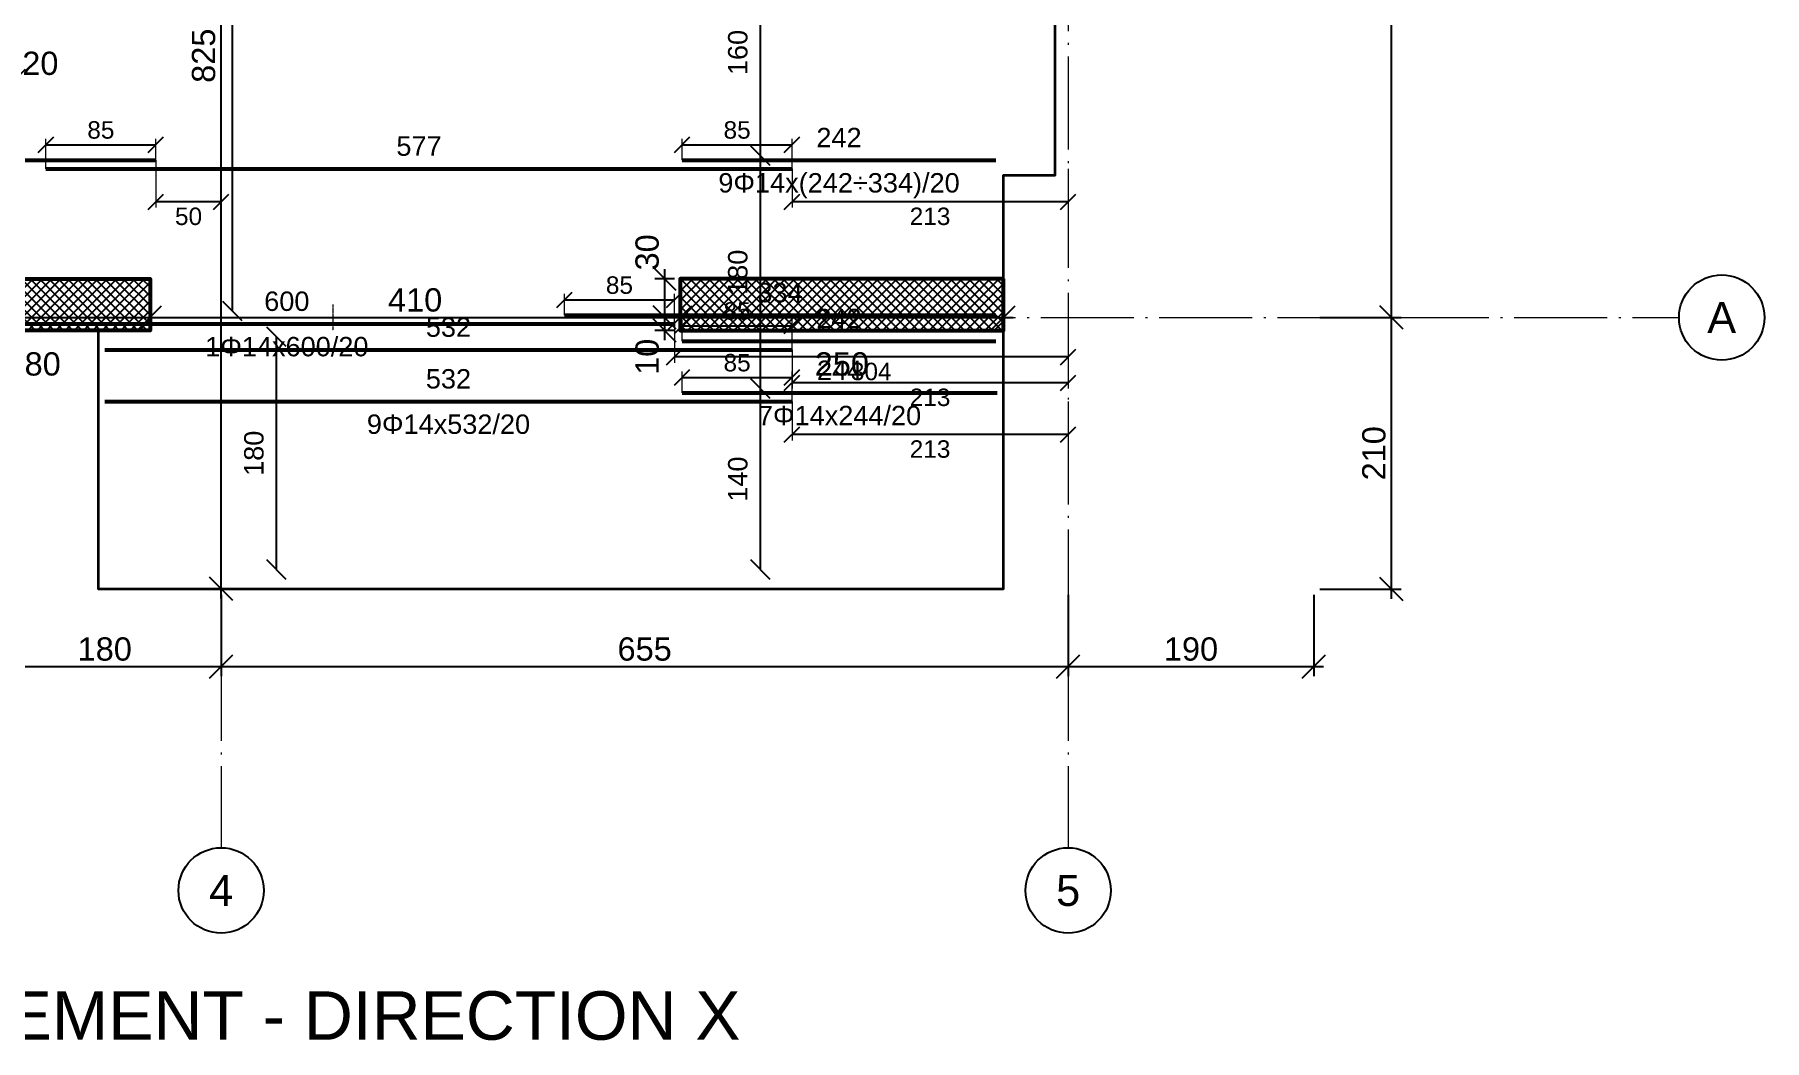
# Model space of a CAD drawing. Header units: millimetres. Extents: x -404 to 6018, y -5139 to 7890.
# Drawn here: x 861 to 2198, y -5139 to -4361 of the extents above; entities that cross this region are included whole.
import ezdxf
from ezdxf.enums import TextEntityAlignment as Align

# ---------------------------------------------------------------- set-up
doc = ezdxf.new("R2010")
doc.units = ezdxf.units.MM
doc.linetypes.add('ZWCAD_ISO04W100', pattern=[30.5, 24, -3, 0.5, -3])
for name, color, linetype, lineweight in [('AXIS LINES', 255, 'ZWCAD_ISO04W100', 13), ('SLAB', 3, 'Continuous', 35), ('WALL', 10, 'Continuous', 53)]:
    doc.layers.add(name, color=color, linetype=linetype, lineweight=lineweight)
for name, color, linetype in [('FLOOR', 3, 'Continuous'), ('FW_AXIS', 7, 'Continuous'), ('FW_DIM', 7, 'Continuous'), ('FW_WALL_HATCH', 8, 'Continuous'), ('REB_NOTES', 7, 'Continuous'), ('REB_TOP_MESH_X', 5, 'Continuous'), ('REB_TOP_MESH_X_AXDIM', 5, 'Continuous'), ('REB_TOP_MESH_X_LAP', 5, 'Continuous'), ('REB_TOP_MESH_X_RANGE', 5, 'Continuous'), ('REB_TOP_MESH_X_TEXT', 5, 'Continuous')]:
    doc.layers.add(name, color=color, linetype=linetype)
doc.styles.add('REBAR_TXT', font='arial.ttf')
doc.styles.get("Standard").update_dxf_attribs({"font": 'arial.ttf'})
doc.dimstyles.new('FW_DIM', dxfattribs={"dimtxt": 18, "dimasz": 9, "dimexe": 7.5, "dimexo": 4.5, "dimgap": 4.5, "dimtad": 1, "dimdec": 0, "dimtxsty": 'Standard', "dimtsz": 9, "dimcen": 2.5, "dimdle": 7.5, "dimclrd": 256, "dimclre": 256, "dimclrt": 7, "dimazin": 3, "dimtfac": 1, "dimtmove": 2, "dimatfit": 3})
doc.dimstyles.new('REBAR LAP', dxfattribs={"dimtxt": 13.5, "dimasz": 2.5, "dimexe": 4.5, "dimexo": 0, "dimgap": 4.5, "dimtad": 1, "dimdec": 0, "dimtxsty": 'Standard', "dimtsz": 6, "dimcen": 2.5, "dimclrd": 6, "dimclre": 6, "dimclrt": 7, "dimazin": 3, "dimtfac": 1, "dimtmove": 2, "dimatfit": 3, "dimlwd": 25, "dimlwe": 18})
doc.dimstyles.new('REBAR M-200', dxfattribs={"dimtxt": 15, "dimasz": 15, "dimexe": 25, "dimexo": 12.5, "dimgap": 10, "dimtad": 1, "dimdec": 0, "dimtxsty": 'Standard', "dimblk": 'NONE', "dimcen": 50, "dimse1": 1, "dimse2": 1, "dimclrd": 6, "dimclre": 6, "dimclrt": 7, "dimazin": 3, "dimtfac": 1, "dimtmove": 2, "dimatfit": 3, "dimldrblk": 'NONE', "dimlwd": 53})
doc.dimstyles.new('REBAR RANGE', dxfattribs={"dimtxt": 15, "dimasz": 2.5, "dimexe": 0, "dimexo": 0, "dimgap": 10, "dimtad": 1, "dimdec": 0, "dimtxsty": 'Standard', "dimtsz": 7.5, "dimcen": 2.5, "dimse1": 1, "dimse2": 1, "dimclrd": 6, "dimclre": 6, "dimclrt": 7, "dimazin": 3, "dimtfac": 1, "dimtmove": 2, "dimatfit": 3, "dimlwd": 25})

# ---------------------------------------------------------------- blocks, each defined once
blk = doc.blocks.new('*D1150')
at = {"color": 6, "lineweight": 53}
blk.add_line((915, -4645.1), (1446.5, -4645.1), dxfattribs=at)
at = {"layer": 'Defpoints'}
for p in [(915, -4645.1), (915, -4645.1), (1446.5, -4645.1)]:
    blk.add_point(p, dxfattribs=at)
at = {"layer": 'REB_TOP_MESH_X', "color": 7, "insert": (1180.8, -4627.6), "char_height": 15, "attachment_point": 5}
blk.add_mtext('532', dxfattribs=at)
blk = doc.blocks.new('_NONE')
blk = doc.blocks.new('*D1151')
at = {"color": 6, "lineweight": 53}
blk.add_line((1361.5, -4638.4), (1605, -4638.4), dxfattribs=at)
at = {"layer": 'Defpoints'}
for p in [(1361.5, -4638.4), (1361.5, -4638.4), (1605, -4638.4)]:
    blk.add_point(p, dxfattribs=at)
at = {"layer": 'REB_TOP_MESH_X', "color": 7, "insert": (1483.2, -4620.9), "char_height": 15, "attachment_point": 5}
blk.add_mtext('244', dxfattribs=at)
blk = doc.blocks.new('_Oblique')
at = {"color": 0, "linetype": 'ByBlock', "lineweight": -2}
blk.add_line((-0.5, -0.5), (0.5, 0.5), dxfattribs=at)
blk = doc.blocks.new('*D1152')
at = {"color": 6, "lineweight": 18}
for p, q in [((1361.5, -4638.4), (1361.5, -4621.9)), ((1446.5, -4645.1), (1446.5, -4621.9))]:
    blk.add_line(p, q, dxfattribs=at)
at = {"color": 6, "lineweight": 25}
blk.add_line((1361.5, -4626.4), (1446.5, -4626.4), dxfattribs=at)
at = {"layer": 'Defpoints'}
for p in [(1361.5, -4626.4), (1361.5, -4638.4), (1446.5, -4645.1)]:
    blk.add_point(p, dxfattribs=at)
at = {"layer": 'REB_TOP_MESH_X_LAP', "color": 6, "xscale": 12, "yscale": 12}
for p in [(1361.5, -4626.4), (1446.5, -4626.4)]:
    blk.add_blockref('_OBLIQUE', p, dxfattribs=at)
at = {"layer": 'REB_TOP_MESH_X_LAP', "color": 7, "insert": (1404, -4615.1), "char_height": 13.5, "attachment_point": 5}
blk.add_mtext('85', dxfattribs=at)
blk = doc.blocks.new('*D1153')
at = {"color": 6, "lineweight": 18}
for p, q in [((1446.5, -4645.1), (1446.5, -4675.1)), ((1660, -4645.1), (1660, -4675.1))]:
    blk.add_line(p, q, dxfattribs=at)
at = {"color": 6, "lineweight": 25}
blk.add_line((1660, -4670.6), (1446.5, -4670.6), dxfattribs=at)
at = {"layer": 'Defpoints'}
for p in [(1446.5, -4645.1), (1660, -4645.1), (1660, -4670.6)]:
    blk.add_point(p, dxfattribs=at)
at = {"layer": 'REB_TOP_MESH_X_AXDIM', "color": 6, "xscale": 12, "yscale": 12}
for p in [(1446.5, -4670.6), (1660, -4670.6)]:
    blk.add_blockref('_OBLIQUE', p, dxfattribs=at)
at = {"layer": 'REB_TOP_MESH_X_AXDIM', "color": 7, "insert": (1553.2, -4681.9), "char_height": 13.5, "attachment_point": 5}
blk.add_mtext('213', dxfattribs=at)
blk = doc.blocks.new('*D1169')
at = {"color": 6, "lineweight": 53}
blk.add_line((504.5, -4458.4), (954.5, -4458.4), dxfattribs=at)
at = {"layer": 'Defpoints'}
for p in [(504.5, -4458.4), (504.5, -4458.4), (954.5, -4458.4)]:
    blk.add_point(p, dxfattribs=at)
at = {"layer": 'REB_TOP_MESH_X', "color": 7, "insert": (729.5, -4440.9), "char_height": 15, "attachment_point": 5}
blk.add_mtext('450', dxfattribs=at)
blk = doc.blocks.new('*D1170')
at = {"color": 6, "lineweight": 53}
blk.add_line((869.5, -4465.1), (1446.5, -4465.1), dxfattribs=at)
at = {"layer": 'Defpoints'}
for p in [(869.5, -4465.1), (869.5, -4465.1), (1446.5, -4465.1)]:
    blk.add_point(p, dxfattribs=at)
at = {"layer": 'REB_TOP_MESH_X', "color": 7, "insert": (1158, -4447.6), "char_height": 15, "attachment_point": 5}
blk.add_mtext('577', dxfattribs=at)
blk = doc.blocks.new('*D1171')
at = {"color": 6, "lineweight": 53}
blk.add_line((1361.5, -4458.4), (1604, -4458.4), dxfattribs=at)
at = {"layer": 'Defpoints'}
for p in [(1361.5, -4458.4), (1361.5, -4458.4), (1604, -4458.4)]:
    blk.add_point(p, dxfattribs=at)
at = {"layer": 'REB_TOP_MESH_X', "color": 7, "insert": (1482.8, -4440.9), "char_height": 15, "attachment_point": 5}
blk.add_mtext('242', dxfattribs=at)
blk = doc.blocks.new('*D1174')
at = {"color": 6, "lineweight": 18}
for p, q in [((869.5, -4465.1), (869.5, -4441.9)), ((954.5, -4458.4), (954.5, -4441.9))]:
    blk.add_line(p, q, dxfattribs=at)
at = {"color": 6, "lineweight": 25}
blk.add_line((869.5, -4446.4), (954.5, -4446.4), dxfattribs=at)
at = {"layer": 'Defpoints'}
for p in [(869.5, -4446.4), (869.5, -4465.1), (954.5, -4458.4)]:
    blk.add_point(p, dxfattribs=at)
at = {"layer": 'REB_TOP_MESH_X_LAP', "color": 6, "xscale": 12, "yscale": 12}
for p in [(869.5, -4446.4), (954.5, -4446.4)]:
    blk.add_blockref('_OBLIQUE', p, dxfattribs=at)
at = {"layer": 'REB_TOP_MESH_X_LAP', "color": 7, "insert": (912, -4435.1), "char_height": 13.5, "attachment_point": 5}
blk.add_mtext('85', dxfattribs=at)
blk = doc.blocks.new('*D1175')
at = {"color": 6, "lineweight": 18}
for p, q in [((954.5, -4458.4), (954.5, -4495.1)), ((1005, -4458.4), (1005, -4495.1))]:
    blk.add_line(p, q, dxfattribs=at)
at = {"color": 6, "lineweight": 25}
blk.add_line((1005, -4490.6), (954.5, -4490.6), dxfattribs=at)
at = {"layer": 'Defpoints'}
for p in [(954.5, -4458.4), (1005, -4458.4), (1005, -4490.6)]:
    blk.add_point(p, dxfattribs=at)
at = {"layer": 'REB_TOP_MESH_X_AXDIM', "color": 6, "xscale": 12, "yscale": 12}
for p in [(954.5, -4490.6), (1005, -4490.6)]:
    blk.add_blockref('_OBLIQUE', p, dxfattribs=at)
at = {"layer": 'REB_TOP_MESH_X_AXDIM', "color": 7, "insert": (979.8, -4501.9), "char_height": 13.5, "attachment_point": 5}
blk.add_mtext('50', dxfattribs=at)
blk = doc.blocks.new('*D1176')
at = {"color": 6, "lineweight": 18}
for p, q in [((1361.5, -4458.4), (1361.5, -4441.9)), ((1446.5, -4465.1), (1446.5, -4441.9))]:
    blk.add_line(p, q, dxfattribs=at)
at = {"color": 6, "lineweight": 25}
blk.add_line((1361.5, -4446.4), (1446.5, -4446.4), dxfattribs=at)
at = {"layer": 'Defpoints'}
for p in [(1361.5, -4446.4), (1361.5, -4458.4), (1446.5, -4465.1)]:
    blk.add_point(p, dxfattribs=at)
at = {"layer": 'REB_TOP_MESH_X_LAP', "color": 6, "xscale": 12, "yscale": 12}
for p in [(1361.5, -4446.4), (1446.5, -4446.4)]:
    blk.add_blockref('_OBLIQUE', p, dxfattribs=at)
at = {"layer": 'REB_TOP_MESH_X_LAP', "color": 7, "insert": (1404, -4435.1), "char_height": 13.5, "attachment_point": 5}
blk.add_mtext('85', dxfattribs=at)
blk = doc.blocks.new('*D1177')
at = {"color": 6, "lineweight": 18}
for p, q in [((1446.5, -4465.1), (1446.5, -4495.1)), ((1660, -4465.1), (1660, -4495.1))]:
    blk.add_line(p, q, dxfattribs=at)
at = {"color": 6, "lineweight": 25}
blk.add_line((1660, -4490.6), (1446.5, -4490.6), dxfattribs=at)
at = {"layer": 'Defpoints'}
for p in [(1446.5, -4465.1), (1660, -4465.1), (1660, -4490.6)]:
    blk.add_point(p, dxfattribs=at)
at = {"layer": 'REB_TOP_MESH_X_AXDIM', "color": 6, "xscale": 12, "yscale": 12}
for p in [(1446.5, -4490.6), (1660, -4490.6)]:
    blk.add_blockref('_OBLIQUE', p, dxfattribs=at)
at = {"layer": 'REB_TOP_MESH_X_AXDIM', "color": 7, "insert": (1553.2, -4501.9), "char_height": 13.5, "attachment_point": 5}
blk.add_mtext('213', dxfattribs=at)
blk = doc.blocks.new('*D1214')
at = {"color": 6, "lineweight": 53}
blk.add_line((915, -4605.1), (1446.5, -4605.1), dxfattribs=at)
at = {"layer": 'Defpoints'}
for p in [(915, -4605.1), (915, -4605.1), (1446.5, -4605.1)]:
    blk.add_point(p, dxfattribs=at)
at = {"layer": 'REB_TOP_MESH_X', "color": 7, "insert": (1180.8, -4587.6), "char_height": 15, "attachment_point": 5}
blk.add_mtext('532', dxfattribs=at)
blk = doc.blocks.new('*D1215')
at = {"color": 6, "lineweight": 53}
blk.add_line((1361.5, -4598.4), (1604, -4598.4), dxfattribs=at)
at = {"layer": 'Defpoints'}
for p in [(1361.5, -4598.4), (1361.5, -4598.4), (1604, -4598.4)]:
    blk.add_point(p, dxfattribs=at)
at = {"layer": 'REB_TOP_MESH_X', "color": 7, "insert": (1482.8, -4580.9), "char_height": 15, "attachment_point": 5}
blk.add_mtext('242', dxfattribs=at)
blk = doc.blocks.new('*D1216')
at = {"color": 6, "lineweight": 18}
for p, q in [((1361.5, -4598.4), (1361.5, -4581.9)), ((1446.5, -4605.1), (1446.5, -4581.9))]:
    blk.add_line(p, q, dxfattribs=at)
at = {"color": 6, "lineweight": 25}
blk.add_line((1361.5, -4586.4), (1446.5, -4586.4), dxfattribs=at)
at = {"layer": 'Defpoints'}
for p in [(1361.5, -4586.4), (1361.5, -4598.4), (1446.5, -4605.1)]:
    blk.add_point(p, dxfattribs=at)
at = {"layer": 'REB_TOP_MESH_X_LAP', "color": 6, "xscale": 12, "yscale": 12}
for p in [(1361.5, -4586.4), (1446.5, -4586.4)]:
    blk.add_blockref('_OBLIQUE', p, dxfattribs=at)
at = {"layer": 'REB_TOP_MESH_X_LAP', "color": 7, "insert": (1404, -4575.1), "char_height": 13.5, "attachment_point": 5}
blk.add_mtext('85', dxfattribs=at)
blk = doc.blocks.new('*D1217')
at = {"color": 6, "lineweight": 18}
for p, q in [((1446.5, -4605.1), (1446.5, -4635.1)), ((1660, -4605.1), (1660, -4635.1))]:
    blk.add_line(p, q, dxfattribs=at)
at = {"color": 6, "lineweight": 25}
blk.add_line((1660, -4630.6), (1446.5, -4630.6), dxfattribs=at)
at = {"layer": 'Defpoints'}
for p in [(1446.5, -4605.1), (1660, -4605.1), (1660, -4630.6)]:
    blk.add_point(p, dxfattribs=at)
at = {"layer": 'REB_TOP_MESH_X_AXDIM', "color": 6, "xscale": 12, "yscale": 12}
for p in [(1446.5, -4630.6), (1660, -4630.6)]:
    blk.add_blockref('_OBLIQUE', p, dxfattribs=at)
at = {"layer": 'REB_TOP_MESH_X_AXDIM', "color": 7, "insert": (1553.2, -4641.9), "char_height": 13.5, "attachment_point": 5}
blk.add_mtext('213', dxfattribs=at)
blk = doc.blocks.new('*D1222')
at = {"color": 6, "lineweight": 53}
blk.add_line((756, -4585.1), (1355.5, -4585.1), dxfattribs=at)
at = {"layer": 'Defpoints'}
for p in [(756, -4585.1), (756, -4585.1), (1355.5, -4585.1)]:
    blk.add_point(p, dxfattribs=at)
at = {"layer": 'REB_TOP_MESH_X', "color": 7, "insert": (1055.8, -4567.6), "char_height": 15, "attachment_point": 5}
blk.add_mtext('600', dxfattribs=at)
blk = doc.blocks.new('*D1223')
at = {"color": 6, "lineweight": 53}
blk.add_line((1270.5, -4578.4), (1604, -4578.4), dxfattribs=at)
at = {"layer": 'Defpoints'}
for p in [(1270.5, -4578.4), (1270.5, -4578.4), (1604, -4578.4)]:
    blk.add_point(p, dxfattribs=at)
at = {"layer": 'REB_TOP_MESH_X', "color": 7, "insert": (1437.2, -4560.9), "char_height": 15, "attachment_point": 5}
blk.add_mtext('334', dxfattribs=at)
blk = doc.blocks.new('*D1224')
at = {"color": 6, "lineweight": 18}
for p, q in [((1270.5, -4578.4), (1270.5, -4561.9)), ((1355.5, -4585.1), (1355.5, -4561.9))]:
    blk.add_line(p, q, dxfattribs=at)
at = {"color": 6, "lineweight": 25}
blk.add_line((1270.5, -4566.4), (1355.5, -4566.4), dxfattribs=at)
at = {"layer": 'Defpoints'}
for p in [(1270.5, -4566.4), (1270.5, -4578.4), (1355.5, -4585.1)]:
    blk.add_point(p, dxfattribs=at)
at = {"layer": 'REB_TOP_MESH_X_LAP', "color": 6, "xscale": 12, "yscale": 12}
for p in [(1270.5, -4566.4), (1355.5, -4566.4)]:
    blk.add_blockref('_OBLIQUE', p, dxfattribs=at)
at = {"layer": 'REB_TOP_MESH_X_LAP', "color": 7, "insert": (1313, -4555.1), "char_height": 13.5, "attachment_point": 5}
blk.add_mtext('85', dxfattribs=at)
blk = doc.blocks.new('*D1225')
at = {"color": 6, "lineweight": 18}
for p, q in [((1355.5, -4585.1), (1355.5, -4615.1)), ((1660, -4585.1), (1660, -4615.1))]:
    blk.add_line(p, q, dxfattribs=at)
at = {"color": 6, "lineweight": 25}
blk.add_line((1660, -4610.6), (1355.5, -4610.6), dxfattribs=at)
at = {"layer": 'Defpoints'}
for p in [(1355.5, -4585.1), (1660, -4585.1), (1660, -4610.6)]:
    blk.add_point(p, dxfattribs=at)
at = {"layer": 'REB_TOP_MESH_X_AXDIM', "color": 6, "xscale": 12, "yscale": 12}
for p in [(1355.5, -4610.6), (1660, -4610.6)]:
    blk.add_blockref('_OBLIQUE', p, dxfattribs=at)
at = {"layer": 'REB_TOP_MESH_X_AXDIM', "color": 7, "insert": (1507.7, -4621.9), "char_height": 13.5, "attachment_point": 5}
blk.add_mtext('304', dxfattribs=at)
blk = doc.blocks.new('*D1247')
at = {"color": 6, "lineweight": 25}
blk.add_line((1013.8, -4575.1), (1013.8, -3475.1), dxfattribs=at)
at = {"layer": 'Defpoints'}
for p in [(1013.8, -3475.1), (1013.8, -4575.1), (1013.8, -4575.1)]:
    blk.add_point(p, dxfattribs=at)
at = {"layer": 'REB_TOP_MESH_X_RANGE', "color": 6, "xscale": 15, "yscale": 15, "rotation": 90}
for p in [(1013.8, -3475.1), (1013.8, -4575.1)]:
    blk.add_blockref('_OBLIQUE', p, dxfattribs=at)
at = {"layer": 'REB_TOP_MESH_X_RANGE', "color": 7, "insert": (996.2, -4025.1), "char_height": 15, "attachment_point": 5, "rotation": 90}
blk.add_mtext('1100', dxfattribs=at)
blk = doc.blocks.new('*D1264')
at = {"color": 6, "lineweight": 25}
blk.add_line((1047.9, -4775.1), (1047.9, -4595.1), dxfattribs=at)
at = {"layer": 'Defpoints'}
for p in [(1047.9, -4595.1), (1047.9, -4775.1), (1047.9, -4775.1)]:
    blk.add_point(p, dxfattribs=at)
at = {"layer": 'REB_TOP_MESH_X_RANGE', "color": 6, "xscale": 15, "yscale": 15, "rotation": 90}
for p in [(1047.9, -4595.1), (1047.9, -4775.1)]:
    blk.add_blockref('_OBLIQUE', p, dxfattribs=at)
at = {"layer": 'REB_TOP_MESH_X_RANGE', "color": 7, "insert": (1030.4, -4685.1), "char_height": 15, "attachment_point": 5, "rotation": 90}
blk.add_mtext('180', dxfattribs=at)
blk = doc.blocks.new('*D1267')
at = {"color": 6, "lineweight": 25}
blk.add_line((1422.1, -4635.1), (1422.1, -4455.1), dxfattribs=at)
at = {"layer": 'Defpoints'}
for p in [(1422.1, -4455.1), (1422.1, -4635.1), (1422.1, -4635.1)]:
    blk.add_point(p, dxfattribs=at)
at = {"layer": 'REB_TOP_MESH_X_RANGE', "color": 6, "xscale": 15, "yscale": 15, "rotation": 90}
for p in [(1422.1, -4455.1), (1422.1, -4635.1)]:
    blk.add_blockref('_OBLIQUE', p, dxfattribs=at)
at = {"layer": 'REB_TOP_MESH_X_RANGE', "color": 7, "insert": (1404.6, -4545.1), "char_height": 15, "attachment_point": 5, "rotation": 90}
blk.add_mtext('180', dxfattribs=at)
blk = doc.blocks.new('*D1268')
at = {"color": 6, "lineweight": 25}
blk.add_line((1422.1, -4455.1), (1422.1, -4295.1), dxfattribs=at)
at = {"layer": 'Defpoints'}
for p in [(1422.1, -4295.1), (1422.1, -4455.1), (1422.1, -4455.1)]:
    blk.add_point(p, dxfattribs=at)
at = {"layer": 'REB_TOP_MESH_X_RANGE', "color": 6, "xscale": 15, "yscale": 15, "rotation": 90}
for p in [(1422.1, -4295.1), (1422.1, -4455.1)]:
    blk.add_blockref('_OBLIQUE', p, dxfattribs=at)
at = {"layer": 'REB_TOP_MESH_X_RANGE', "color": 7, "insert": (1404.6, -4375.1), "char_height": 15, "attachment_point": 5, "rotation": 90}
blk.add_mtext('160', dxfattribs=at)
blk = doc.blocks.new('*D1270')
at = {"color": 6, "lineweight": 25}
blk.add_line((1422.1, -4775.1), (1422.1, -4635.1), dxfattribs=at)
at = {"layer": 'Defpoints'}
for p in [(1422.1, -4635.1), (1422.1, -4775.1), (1422.1, -4775.1)]:
    blk.add_point(p, dxfattribs=at)
at = {"layer": 'REB_TOP_MESH_X_RANGE', "color": 6, "xscale": 15, "yscale": 15, "rotation": 90}
for p in [(1422.1, -4635.1), (1422.1, -4775.1)]:
    blk.add_blockref('_OBLIQUE', p, dxfattribs=at)
at = {"layer": 'REB_TOP_MESH_X_RANGE', "color": 7, "insert": (1404.6, -4705.1), "char_height": 15, "attachment_point": 5, "rotation": 90}
blk.add_mtext('140', dxfattribs=at)
blk = doc.blocks.new('*D1302')
for p, q in [((1348, -4597.6), (1348, -4572.6)), ((1355.5, -4580.1), (1340.5, -4580.1)), ((1355.5, -4590.1), (1340.5, -4590.1))]:
    blk.add_line(p, q)
at = {"layer": 'Defpoints'}
for p in [(1360, -4580.1), (1348, -4590.1), (1360, -4590.1)]:
    blk.add_point(p, dxfattribs=at)
at = {"layer": 'FW_DIM', "xscale": 18, "yscale": 18, "rotation": 90}
for p in [(1348, -4580.1), (1348, -4590.1)]:
    blk.add_blockref('_OBLIQUE', p, dxfattribs=at)
at = {"layer": 'FW_DIM', "color": 7, "insert": (1334.5, -4610.5), "char_height": 18, "attachment_point": 5, "rotation": 90}
blk.add_mtext('10', dxfattribs=at)
blk = doc.blocks.new('*D1303')
for p, q in [((1348, -4587.6), (1348, -4542.6)), ((1355.5, -4550.1), (1340.5, -4550.1)), ((1355.5, -4580.1), (1340.5, -4580.1))]:
    blk.add_line(p, q)
at = {"layer": 'Defpoints'}
for p in [(1360, -4550.1), (1348, -4580.1), (1360, -4580.1)]:
    blk.add_point(p, dxfattribs=at)
at = {"layer": 'FW_DIM', "xscale": 18, "yscale": 18, "rotation": 90}
for p in [(1348, -4550.1), (1348, -4580.1)]:
    blk.add_blockref('_OBLIQUE', p, dxfattribs=at)
at = {"layer": 'FW_DIM', "color": 7, "insert": (1334.5, -4529.7), "char_height": 18, "attachment_point": 5, "rotation": 90}
blk.add_mtext('30', dxfattribs=at)
blk = doc.blocks.new('*D1305')
for p, q in [((817.5, -4397.1), (852.3, -4397.1)), ((825, -4389.6), (825, -4404.6)), ((844.8, -4389.6), (844.8, -4404.6))]:
    blk.add_line(p, q)
at = {"layer": 'Defpoints'}
for p in [(825, -4385.1), (844.8, -4385.1), (825, -4397.1)]:
    blk.add_point(p, dxfattribs=at)
at = {"layer": 'FW_DIM', "xscale": 18, "yscale": 18}
for p in [(825, -4397.1), (844.8, -4397.1)]:
    blk.add_blockref('_OBLIQUE', p, dxfattribs=at)
at = {"layer": 'FW_DIM', "color": 7, "insert": (865.2, -4383.6), "char_height": 18, "attachment_point": 5}
blk.add_mtext('20', dxfattribs=at)
blk = doc.blocks.new('*D1364')
for p, q in [((770, -4575.6), (770, -4572.6)), ((950, -4575.6), (950, -4572.6)), ((762.5, -4580.1), (957.5, -4580.1))]:
    blk.add_line(p, q)
at = {"layer": 'Defpoints'}
for p in [(770, -4580.1), (770, -4580.1), (950, -4580.1)]:
    blk.add_point(p, dxfattribs=at)
at = {"layer": 'FW_DIM', "xscale": 18, "yscale": 18}
for p in [(770, -4580.1), (950, -4580.1)]:
    blk.add_blockref('_OBLIQUE', p, dxfattribs=at)
at = {"layer": 'FW_DIM', "color": 7, "insert": (860, -4616.1), "char_height": 18, "attachment_point": 5}
blk.add_mtext('180', dxfattribs=at)
blk = doc.blocks.new('*D1365')
for p, q in [((950, -4575.6), (950, -4572.6)), ((1360, -4575.6), (1360, -4572.6)), ((942.5, -4580.1), (1367.5, -4580.1))]:
    blk.add_line(p, q)
at = {"layer": 'Defpoints'}
for p in [(950, -4580.1), (950, -4580.1), (1360, -4580.1)]:
    blk.add_point(p, dxfattribs=at)
at = {"layer": 'FW_DIM', "xscale": 18, "yscale": 18}
for p in [(950, -4580.1), (1360, -4580.1)]:
    blk.add_blockref('_OBLIQUE', p, dxfattribs=at)
at = {"layer": 'FW_DIM', "color": 7, "insert": (1155, -4566.6), "char_height": 18, "attachment_point": 5}
blk.add_mtext('410', dxfattribs=at)
blk = doc.blocks.new('*D1366')
for p, q in [((1360, -4575.6), (1360, -4572.6)), ((1610, -4575.6), (1610, -4572.6)), ((1352.5, -4580.1), (1617.5, -4580.1))]:
    blk.add_line(p, q)
at = {"layer": 'Defpoints'}
for p in [(1360, -4580.1), (1360, -4580.1), (1610, -4580.1)]:
    blk.add_point(p, dxfattribs=at)
at = {"layer": 'FW_DIM', "xscale": 18, "yscale": 18}
for p in [(1360, -4580.1), (1610, -4580.1)]:
    blk.add_blockref('_OBLIQUE', p, dxfattribs=at)
at = {"layer": 'FW_DIM', "color": 7, "insert": (1485, -4616.1), "char_height": 18, "attachment_point": 5}
blk.add_mtext('250', dxfattribs=at)
blk = doc.blocks.new('*D1430')
for p, q in [((1005, -4797.5), (1005, -3957.6)), ((1000.5, -3965.1), (997.5, -3965.1)), ((1000.5, -4790), (997.5, -4790))]:
    blk.add_line(p, q)
at = {"layer": 'Defpoints'}
for p in [(1005, -3965.1), (1005, -4790), (1005, -4790)]:
    blk.add_point(p, dxfattribs=at)
at = {"layer": 'FW_DIM', "xscale": 18, "yscale": 18, "rotation": 90}
for p in [(1005, -3965.1), (1005, -4790)]:
    blk.add_blockref('_OBLIQUE', p, dxfattribs=at)
at = {"layer": 'FW_DIM', "color": 7, "insert": (991.5, -4377.6), "char_height": 18, "attachment_point": 5, "rotation": 90}
blk.add_mtext('825', dxfattribs=at)
blk = doc.blocks.new('*D1461')
for p, q in [((825, -4794.6), (825, -4857.6)), ((1005, -4794.6), (1005, -4857.6)), ((817.5, -4850.1), (1012.5, -4850.1))]:
    blk.add_line(p, q)
at = {"layer": 'Defpoints'}
for p in [(825, -4790.1), (1005, -4790.1), (825, -4850.1)]:
    blk.add_point(p, dxfattribs=at)
at = {"layer": 'FW_DIM', "xscale": 18, "yscale": 18}
for p in [(825, -4850.1), (1005, -4850.1)]:
    blk.add_blockref('_OBLIQUE', p, dxfattribs=at)
at = {"layer": 'FW_DIM', "color": 7, "insert": (915, -4836.6), "char_height": 18, "attachment_point": 5}
blk.add_mtext('180', dxfattribs=at)
blk = doc.blocks.new('*D1462')
for p, q in [((1005, -4794.6), (1005, -4857.6)), ((1660, -4794.6), (1660, -4857.6)), ((997.5, -4850.1), (1667.5, -4850.1))]:
    blk.add_line(p, q)
at = {"layer": 'Defpoints'}
for p in [(1005, -4790.1), (1660, -4790.1), (1005, -4850.1)]:
    blk.add_point(p, dxfattribs=at)
at = {"layer": 'FW_DIM', "xscale": 18, "yscale": 18}
for p in [(1005, -4850.1), (1660, -4850.1)]:
    blk.add_blockref('_OBLIQUE', p, dxfattribs=at)
at = {"layer": 'FW_DIM', "color": 7, "insert": (1332.5, -4836.6), "char_height": 18, "attachment_point": 5}
blk.add_mtext('655', dxfattribs=at)
blk = doc.blocks.new('*D1463')
for p, q in [((1660, -4794.6), (1660, -4857.6)), ((1850, -4794.6), (1850, -4857.6)), ((1652.5, -4850.1), (1857.5, -4850.1))]:
    blk.add_line(p, q)
at = {"layer": 'Defpoints'}
for p in [(1660, -4790.1), (1850, -4790.1), (1660, -4850.1)]:
    blk.add_point(p, dxfattribs=at)
at = {"layer": 'FW_DIM', "xscale": 18, "yscale": 18}
for p in [(1660, -4850.1), (1850, -4850.1)]:
    blk.add_blockref('_OBLIQUE', p, dxfattribs=at)
at = {"layer": 'FW_DIM', "color": 7, "insert": (1755, -4836.6), "char_height": 18, "attachment_point": 5}
blk.add_mtext('190', dxfattribs=at)
blk = doc.blocks.new('*D1474')
for p, q in [((1910, -4797.6), (1910, -4572.6)), ((1854.5, -4580.1), (1917.5, -4580.1)), ((1854.5, -4790.1), (1917.5, -4790.1))]:
    blk.add_line(p, q)
at = {"layer": 'Defpoints'}
for p in [(1850, -4580.1), (1850, -4790.1), (1910, -4790.1)]:
    blk.add_point(p, dxfattribs=at)
at = {"layer": 'FW_DIM', "xscale": 18, "yscale": 18, "rotation": 90}
for p in [(1910, -4580.1), (1910, -4790.1)]:
    blk.add_blockref('_OBLIQUE', p, dxfattribs=at)
at = {"layer": 'FW_DIM', "color": 7, "insert": (1896.5, -4685.1), "char_height": 18, "attachment_point": 5, "rotation": 90}
blk.add_mtext('210', dxfattribs=at)
blk = doc.blocks.new('*D1475')
for p, q in [((1910, -4587.6), (1910, -3942.6)), ((1854.5, -3950.1), (1917.5, -3950.1)), ((1854.5, -4580.1), (1917.5, -4580.1))]:
    blk.add_line(p, q)
at = {"layer": 'Defpoints'}
for p in [(1850, -3950.1), (1850, -4580.1), (1910, -4580.1)]:
    blk.add_point(p, dxfattribs=at)
at = {"layer": 'FW_DIM', "xscale": 18, "yscale": 18, "rotation": 90}
for p in [(1910, -3950.1), (1910, -4580.1)]:
    blk.add_blockref('_OBLIQUE', p, dxfattribs=at)
at = {"layer": 'FW_DIM', "color": 7, "insert": (1896.5, -4265.1), "char_height": 18, "attachment_point": 5, "rotation": 90}
blk.add_mtext('630', dxfattribs=at)

msp = doc.modelspace()

# ---------------------------------------------------------------- hatches: boundary and pattern name
at = {"layer": 'FW_WALL_HATCH'}
h = msp.add_hatch(dxfattribs=at)
h.set_pattern_fill('ANSI37', scale=1.6)
h.paths.add_polyline_path([(770, -4550.1), (950, -4550.1), (950, -4590.1), (770, -4590.1), (770, -4550.1)])
h = msp.add_hatch(dxfattribs=at)
h.set_pattern_fill('ANSI37', scale=1.6)
h.paths.add_polyline_path([(1360, -4550.1), (1610, -4550.1), (1610, -4550.1), (1610, -4590.1), (1360, -4590.1), (1360, -4550.1)])

# ---------------------------------------------------------------- linework, layer by layer
at = {"layer": 'AXIS LINES', "color": 0, "ltscale": 3}
for points in [[(1005, -1450.1), (1005, -4990.2)], [(1660, -1450.1), (1660, -4990.2)], [(-282.6, -4580.1), (2132.4, -4580.1)]]:
    msp.add_lwpolyline(points, dxfattribs=at)
at = {"layer": 'AXIS LINES', "ltscale": 0.08}
msp.add_lwpolyline([(1091.4, -4570.1), (1091.4, -4590.1)], dxfattribs=at)
at = {"layer": 'FLOOR'}
msp.add_line((1205, -4790), (1315, -4790), dxfattribs=at)
at = {"layer": 'FW_AXIS'}
for centre in [(2165.4, -4580.1), (1005, -5023.2), (1660, -5023.2)]:
    msp.add_circle(centre, 33, dxfattribs=at)
at = {"layer": 'SLAB', "ltscale": 0.08}
msp.add_lwpolyline([(760.1, -4590.1), (910, -4590.1), (910, -4790), (1610, -4790), (1610, -4638.3), (1609.9, -4470.1), (1649.9, -4470.1), (1649.9, -4300), (1609.9, -4300), (1609.9, -4270.1), (1690, -4270.1), (1690, -4040.1), (1630, -4040.1), (1630, -3985.1), (1680, -3985.1), (1680, -3870.1), (1795, -3870.1), (1795, -3350.1), (1680, -3350.1), (1680, -3240.1), (1610, -3240.1), (1610, -3210.2), (1780, -3210.2), (1779.9, -2690.1)], dxfattribs=at)
at = {"layer": 'WALL', "ltscale": 0.08}
msp.add_lwpolyline([(770, -4550.1), (950, -4550.1), (950, -4590.1), (770, -4590.1)], close=True, dxfattribs=at)
msp.add_lwpolyline([(1610, -4550.1), (1360, -4550.1), (1360, -4590.1), (1610, -4590.1), (1610, -4550.1)], dxfattribs=at)

# ---------------------------------------------------------------- texts
at = {"layer": 'FW_AXIS', "color": 7, "style": 'REBAR_TXT'}
for s, p in [('A', (2165.4, -4580.1)), ('4', (1005, -5023.2)), ('5', (1660, -5023.2))]:
    msp.add_text(s, height=24, dxfattribs=at).set_placement(p, align=Align.MIDDLE_CENTER)
at = {"layer": 'REB_NOTES', "color": 7, "style": 'REBAR_TXT'}
msp.add_text('TOP REINFORCEMENT - DIRECTION X', height=37.5, dxfattribs=at).set_placement((925, -5101.2), align=Align.TOP_CENTER)
at = {"layer": 'REB_TOP_MESH_X_TEXT', "color": 7, "style": 'REBAR_TXT'}
for s, p in [('9Φ14x(242÷334)/20', (1482.8, -4468.4)), ('1Φ14x600/20', (1055.8, -4595.1)), ('9Φ14x532/20', (1180.8, -4655.1)), ('7Φ14x244/20', (1483.2, -4648.4))]:
    msp.add_text(s, height=15, dxfattribs=at).set_placement(p, align=Align.TOP_CENTER)

# ---------------------------------------------------------------- dimensions: what is measured, and where the dimension line sits
at = {"layer": 'FW_DIM'}
for base, p1, p2, picture, middle in [((1910, -4580.1), (1850, -4580.1), (1850, -3950.1), '*D1475', (1896.5, -4265.1)), ((1910, -4790.1), (1850, -4790.1), (1850, -4580.1), '*D1474', (1896.5, -4685.1))]:
    dim = msp.add_linear_dim(base=base, p1=p1, p2=p2, angle=90, dimstyle='FW_DIM', dxfattribs=at)
    dim.commit()
    dim.dimension.update_dxf_attribs({"geometry": picture, "text_midpoint": middle})
for base, p1, p2, text, picture, middle in [((1005, -4790), (1005, -4790), (1005, -3965.1), '825', '*D1430', (991.5, -4377.6)), ((1348, -4580.1), (1360, -4580.1), (1360, -4550.1), '30', '*D1303', (1334.5, -4529.7)), ((1348, -4590.1), (1360, -4590.1), (1360, -4580.1), '10', '*D1302', (1334.5, -4610.5))]:
    dim = msp.add_linear_dim(base=base, p1=p1, p2=p2, angle=90, text=text, dimstyle='FW_DIM', override={"dimtmove": 2}, dxfattribs=at)
    dim.commit()
    dim.dimension.update_dxf_attribs({"geometry": picture, "text_midpoint": middle, "dimtype": 160})
for base, p1, p2, text, picture, middle in [((825, -4397.1), (825, -4385.1), (844.8, -4385.1), '20', '*D1305', (865.2, -4383.6)), ((950, -4580.1), (950, -4580.1), (1360, -4580.1), '410', '*D1365', (1155, -4566.6)), ((770, -4580.1), (770, -4580.1), (950, -4580.1), '180', '*D1364', (860, -4616.1)), ((1360, -4580.1), (1360, -4580.1), (1610, -4580.1), '250', '*D1366', (1485, -4616.1))]:
    dim = msp.add_linear_dim(base=base, p1=p1, p2=p2, text=text, dimstyle='FW_DIM', override={"dimtmove": 2}, dxfattribs=at)
    dim.commit()
    dim.dimension.update_dxf_attribs({"geometry": picture, "text_midpoint": middle, "dimtype": 160})
for base, p1, p2, picture, middle in [((825, -4850.1), (825, -4790.1), (1005, -4790.1), '*D1461', (915, -4836.6)), ((1005, -4850.1), (1005, -4790.1), (1660, -4790.1), '*D1462', (1332.5, -4836.6)), ((1660, -4850.1), (1660, -4790.1), (1850, -4790.1), '*D1463', (1755, -4836.6))]:
    dim = msp.add_linear_dim(base=base, p1=p1, p2=p2, dimstyle='FW_DIM', dxfattribs=at)
    dim.commit()
    dim.dimension.update_dxf_attribs({"geometry": picture, "text_midpoint": middle})
at = {"layer": 'REB_TOP_MESH_X'}
for base, p1, p2, picture, middle in [((504.5, -4458.4), (504.5, -4458.4), (954.5, -4458.4), '*D1169', (729.5, -4440.9)), ((869.5, -4465.1), (869.5, -4465.1), (1446.5, -4465.1), '*D1170', (1158, -4447.6)), ((1361.5, -4458.3617278), (1361.5, -4458.3617278), (1604, -4458.3617278), '*D1171', (1482.75, -4440.8617278)), ((756, -4585.1117278), (756, -4585.1117278), (1355.5, -4585.1117278), '*D1222', (1055.75, -4567.6117278)), ((1270.5, -4578.3617278), (1270.5, -4578.3617278), (1604, -4578.3617278), '*D1223', (1437.25, -4560.8617278)), ((1361.5, -4598.3617278), (1361.5, -4598.3617278), (1604, -4598.3617278), '*D1215', (1482.75, -4580.8617278)), ((915, -4605.1117278), (915, -4605.1117278), (1446.5, -4605.1117278), '*D1214', (1180.75, -4587.6117278)), ((1361.5, -4638.3617278), (1361.5, -4638.3617278), (1605, -4638.3617278), '*D1151', (1483.25, -4620.8617278)), ((915, -4645.1117278), (915, -4645.1117278), (1446.5, -4645.1117278), '*D1150', (1180.75, -4627.6117278))]:
    dim = msp.add_linear_dim(base=base, p1=p1, p2=p2, dimstyle='REBAR M-200', dxfattribs=at)
    dim.commit()
    dim.dimension.update_dxf_attribs({"geometry": picture, "text_midpoint": middle})
at = {"layer": 'REB_TOP_MESH_X_AXDIM'}
for base, p1, p2, picture, middle in [((1005, -4490.6117278), (1005, -4458.3617278), (954.5, -4458.3617278), '*D1175', (979.75, -4501.8617278)), ((1660, -4490.6117278), (1660, -4465.1117278), (1446.5, -4465.1117278), '*D1177', (1553.25, -4501.8617278)), ((1660, -4610.6117278), (1660, -4585.1117278), (1355.5, -4585.1117278), '*D1225', (1507.75, -4621.8617278)), ((1660, -4630.6117278), (1660, -4605.1117278), (1446.5, -4605.1117278), '*D1217', (1553.25, -4641.8617278)), ((1660, -4670.6117278), (1660, -4645.1117278), (1446.5, -4645.1117278), '*D1153', (1553.25, -4681.8617278))]:
    dim = msp.add_linear_dim(base=base, p1=p1, p2=p2, dimstyle='REBAR LAP', dxfattribs=at)
    dim.commit()
    dim.dimension.update_dxf_attribs({"geometry": picture, "text_midpoint": middle})
at = {"layer": 'REB_TOP_MESH_X_LAP'}
for base, p1, p2, picture, middle in [((869.5, -4446.4), (869.5, -4465.1), (954.5, -4458.4), '*D1174', (912, -4435.1)), ((1361.5, -4446.4), (1361.5, -4458.4), (1446.5, -4465.1), '*D1176', (1404, -4435.1)), ((1270.5, -4566.4), (1270.5, -4578.4), (1355.5, -4585.1), '*D1224', (1313, -4555.1)), ((1361.5, -4586.4), (1361.5, -4598.4), (1446.5, -4605.1), '*D1216', (1404, -4575.1)), ((1361.5, -4626.4), (1361.5, -4638.4), (1446.5, -4645.1), '*D1152', (1404, -4615.1))]:
    dim = msp.add_linear_dim(base=base, p1=p1, p2=p2, dimstyle='REBAR LAP', dxfattribs=at)
    dim.commit()
    dim.dimension.update_dxf_attribs({"geometry": picture, "text_midpoint": middle})
at = {"layer": 'REB_TOP_MESH_X_RANGE'}
for base, p1, p2, picture, middle in [((1013.8, -4575.1), (1013.8, -4575.1), (1013.8, -3475.1), '*D1247', (996.2, -4025.1)), ((1422.1, -4455.1), (1422.1, -4455.1), (1422.1, -4295.1), '*D1268', (1404.6, -4375.1)), ((1422.1, -4635.1), (1422.1, -4635.1), (1422.1, -4455.1), '*D1267', (1404.6, -4545.1)), ((1047.9, -4775.1), (1047.9, -4775.1), (1047.9, -4595.1), '*D1264', (1030.4, -4685.1)), ((1422.1, -4775.1), (1422.1, -4775.1), (1422.1, -4635.1), '*D1270', (1404.6, -4705.1))]:
    dim = msp.add_linear_dim(base=base, p1=p1, p2=p2, angle=90, dimstyle='REBAR RANGE', dxfattribs=at)
    dim.commit()
    dim.dimension.update_dxf_attribs({"geometry": picture, "text_midpoint": middle})

doc.saveas('drawing.dxf')
